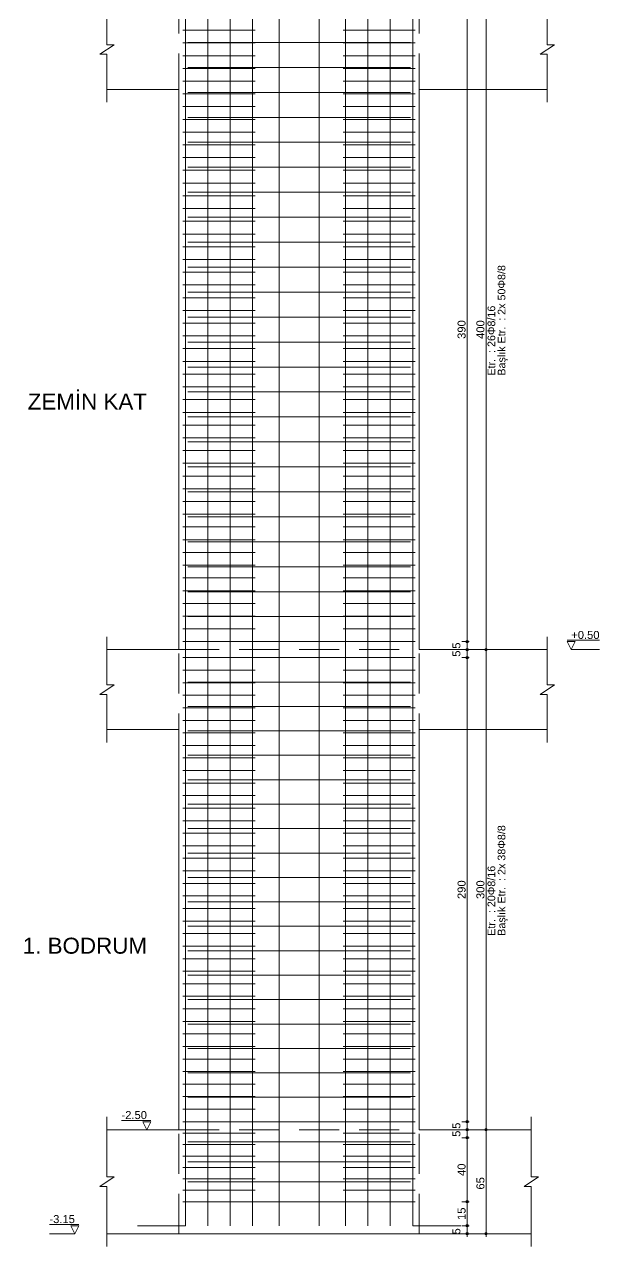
# Model space of a CAD drawing. Header units: millimetres. Extents: x 2232 to 85269, y -3593 to 5869.
# Drawn here: x 77919 to 78458, y -1373 to -228 of the extents above; entities that cross this region are included whole.
import ezdxf

# ---------------------------------------------------------------- set-up
doc = ezdxf.new("R2010")
doc.units = ezdxf.units.MM
doc.linetypes.add('DASHED2', pattern=[37.5, 25, -12.5])
for name, color, linetype in [('Donatı Çizgisi', 7, 'Continuous'), ('Panel', 7, 'Continuous'), ('Standart', 7, 'Continuous'), ('Ölçülendirme', 7, 'Continuous')]:
    doc.layers.add(name, color=color, linetype=linetype)
doc.styles.add('arial_1_18', font='arial.ttf', dxfattribs={"height": 0.2})

# ---------------------------------------------------------------- blocks, each defined once
blk = doc.blocks.new('IDE824Entity7258')
at = {"layer": 'Donatı Çizgisi', "color": 5, "linetype": 'Continuous', "lineweight": 5}
for points in [[(9661.72, 213.24), (9661.72, 1568.24)], [(9675.72, 213.24), (9675.72, 1568.24)], [(9689.72, 213.24), (9689.72, 1568.24)], [(9703.72, 213.24), (9703.72, 1568.24)], [(9720.22, 213.24), (9720.22, 1568.24)], [(9745.22, 213.24), (9745.22, 1568.24)], [(9761.72, 213.24), (9761.72, 1568.24)], [(9775.72, 213.24), (9775.72, 1568.24)], [(9789.72, 213.24), (9789.72, 1568.24)], [(9803.72, 213.24), (9803.72, 1568.24)], [(9631.72, 213.24), (9661.72, 213.24)], [(9803.72, 213.24), (9833.72, 213.24)]]:
    blk.add_lwpolyline(points, dxfattribs=at)
at = {"layer": 'Donatı Çizgisi', "color": 1, "linetype": 'Continuous', "lineweight": 5}
for points in [[(9660.22, 960.28), (9705.22, 960.28)], [(9760.22, 960.28), (9805.22, 960.28)], [(9660.22, 952.32), (9705.22, 952.32)], [(9663.22, 952.64), (9802.22, 952.64)], [(9760.22, 952.32), (9805.22, 952.32)], [(9660.22, 944.36), (9705.22, 944.36)], [(9760.22, 944.36), (9805.22, 944.36)], [(9660.22, 936.4), (9705.22, 936.4)], [(9663.22, 937.04), (9802.22, 937.04)], [(9760.22, 936.4), (9805.22, 936.4)], [(9660.22, 928.44), (9705.22, 928.44)], [(9760.22, 928.44), (9805.22, 928.44)], [(9660.22, 920.48), (9705.22, 920.48)], [(9663.22, 921.44), (9802.22, 921.44)], [(9760.22, 920.48), (9805.22, 920.48)], [(9660.22, 912.53), (9705.22, 912.53)], [(9760.22, 912.53), (9805.22, 912.53)], [(9660.22, 904.57), (9705.22, 904.57)], [(9663.22, 905.84), (9802.22, 905.84)], [(9760.22, 904.57), (9805.22, 904.57)], [(9660.22, 896.61), (9705.22, 896.61)], [(9760.22, 896.61), (9805.22, 896.61)], [(9660.22, 888.65), (9705.22, 888.65)], [(9663.22, 890.24), (9802.22, 890.24)], [(9760.22, 888.65), (9805.22, 888.65)], [(9660.22, 880.69), (9705.22, 880.69)], [(9760.22, 880.69), (9805.22, 880.69)], [(9660.22, 872.73), (9705.22, 872.73)], [(9663.22, 874.64), (9802.22, 874.64)], [(9760.22, 872.73), (9805.22, 872.73)], [(9660.22, 864.77), (9705.22, 864.77)], [(9760.22, 864.77), (9805.22, 864.77)], [(9660.22, 856.81), (9705.22, 856.81)], [(9663.22, 859.04), (9802.22, 859.04)], [(9760.22, 856.81), (9805.22, 856.81)], [(9660.22, 848.85), (9705.22, 848.85)], [(9760.22, 848.85), (9805.22, 848.85)], [(9660.22, 840.89), (9705.22, 840.89)], [(9663.22, 843.44), (9802.22, 843.44)], [(9760.22, 840.89), (9805.22, 840.89)], [(9660.22, 832.93), (9705.22, 832.93)], [(9760.22, 832.93), (9805.22, 832.93)], [(9660.22, 824.97), (9705.22, 824.97)], [(9663.22, 827.84), (9802.22, 827.84)], [(9760.22, 824.97), (9805.22, 824.97)], [(9660.22, 817.02), (9705.22, 817.02)], [(9663.22, 812.24), (9802.22, 812.24)], [(9760.22, 817.02), (9805.22, 817.02)], [(9660.22, 809.06), (9705.22, 809.06)], [(9760.22, 809.06), (9805.22, 809.06)], [(9660.22, 801.1), (9705.22, 801.1)], [(9663.22, 796.64), (9802.22, 796.64)], [(9760.22, 801.1), (9805.22, 801.1)], [(9660.22, 793.14), (9705.22, 793.14)], [(9760.22, 793.14), (9805.22, 793.14)], [(9660.22, 785.18), (9705.22, 785.18)], [(9663.22, 781.04), (9802.22, 781.04)], [(9760.22, 785.18), (9805.22, 785.18)], [(9660.22, 777.22), (9705.22, 777.22)], [(9760.22, 777.22), (9805.22, 777.22)], [(9660.22, 769.26), (9705.22, 769.26)], [(9663.22, 765.44), (9802.22, 765.44)], [(9760.22, 769.26), (9805.22, 769.26)], [(9660.22, 761.3), (9705.22, 761.3)], [(9760.22, 761.3), (9805.22, 761.3)], [(9660.22, 753.34), (9705.22, 753.34)], [(9663.22, 749.84), (9802.22, 749.84)], [(9760.22, 753.34), (9805.22, 753.34)], [(9660.22, 745.38), (9705.22, 745.38)], [(9760.22, 745.38), (9805.22, 745.38)], [(9660.22, 737.42), (9705.22, 737.42)], [(9663.22, 734.24), (9802.22, 734.24)], [(9760.22, 737.42), (9805.22, 737.42)], [(9660.22, 729.46), (9705.22, 729.46)], [(9760.22, 729.46), (9805.22, 729.46)], [(9660.22, 721.51), (9705.22, 721.51)], [(9663.22, 718.64), (9802.22, 718.64)], [(9760.22, 721.51), (9805.22, 721.51)], [(9660.22, 713.55), (9705.22, 713.55)], [(9760.22, 713.55), (9805.22, 713.55)], [(9660.22, 705.59), (9705.22, 705.59)], [(9663.22, 703.04), (9802.22, 703.04)], [(9760.22, 705.59), (9805.22, 705.59)], [(9660.22, 697.63), (9705.22, 697.63)], [(9760.22, 697.63), (9805.22, 697.63)], [(9660.22, 689.67), (9705.22, 689.67)], [(9663.22, 687.44), (9802.22, 687.44)], [(9760.22, 689.67), (9805.22, 689.67)], [(9660.22, 681.71), (9705.22, 681.71)], [(9760.22, 681.71), (9805.22, 681.71)], [(9660.22, 673.75), (9705.22, 673.75)], [(9760.22, 673.75), (9805.22, 673.75)], [(9660.22, 665.79), (9705.22, 665.79)], [(9663.22, 671.84), (9802.22, 671.84)], [(9760.22, 665.79), (9805.22, 665.79)], [(9660.22, 657.83), (9705.22, 657.83)], [(9760.22, 657.83), (9805.22, 657.83)], [(9660.22, 649.87), (9705.22, 649.87)], [(9663.22, 656.24), (9802.22, 656.24)], [(9760.22, 649.87), (9805.22, 649.87)], [(9660.22, 641.91), (9705.22, 641.91)], [(9760.22, 641.91), (9805.22, 641.91)], [(9660.22, 633.95), (9705.22, 633.95)], [(9663.22, 640.64), (9802.22, 640.64)], [(9760.22, 633.95), (9805.22, 633.95)], [(9660.22, 626), (9705.22, 626)], [(9663.22, 625.04), (9802.22, 625.04)], [(9760.22, 626), (9805.22, 626)], [(9660.22, 618.04), (9705.22, 618.04)], [(9760.22, 618.04), (9805.22, 618.04)], [(9660.22, 610.08), (9705.22, 610.08)], [(9663.22, 609.44), (9802.22, 609.44)], [(9760.22, 610.08), (9805.22, 610.08)], [(9660.22, 602.12), (9705.22, 602.12)], [(9760.22, 602.12), (9805.22, 602.12)], [(9660.22, 594.16), (9705.22, 594.16)], [(9663.22, 593.84), (9802.22, 593.84)], [(9760.22, 594.16), (9805.22, 594.16)], [(9660.22, 586.2), (9705.22, 586.2)], [(9760.22, 586.2), (9805.22, 586.2)], [(9660.22, 578.24), (9805.22, 578.24)], [(9660.22, 568.24), (9805.22, 568.24)], [(9660.22, 560.4), (9705.22, 560.4)], [(9760.22, 560.4), (9805.22, 560.4)], [(9660.22, 552.56), (9705.22, 552.56)], [(9663.22, 552.98), (9802.22, 552.98)], [(9760.22, 552.56), (9805.22, 552.56)], [(9660.22, 544.73), (9705.22, 544.73)], [(9760.22, 544.73), (9805.22, 544.73)], [(9660.22, 536.89), (9705.22, 536.89)], [(9663.22, 537.71), (9802.22, 537.71)], [(9760.22, 536.89), (9805.22, 536.89)], [(9660.22, 529.05), (9705.22, 529.05)], [(9760.22, 529.05), (9805.22, 529.05)], [(9660.22, 521.21), (9705.22, 521.21)], [(9663.22, 522.45), (9802.22, 522.45)], [(9760.22, 521.21), (9805.22, 521.21)], [(9660.22, 513.38), (9705.22, 513.38)], [(9760.22, 513.38), (9805.22, 513.38)], [(9660.22, 505.54), (9705.22, 505.54)], [(9663.22, 507.19), (9802.22, 507.19)], [(9760.22, 505.54), (9805.22, 505.54)], [(9660.22, 497.7), (9705.22, 497.7)], [(9760.22, 497.7), (9805.22, 497.7)], [(9660.22, 489.86), (9705.22, 489.86)], [(9663.22, 491.92), (9802.22, 491.92)], [(9760.22, 489.86), (9805.22, 489.86)], [(9660.22, 482.02), (9705.22, 482.02)], [(9760.22, 482.02), (9805.22, 482.02)], [(9660.22, 474.19), (9705.22, 474.19)], [(9663.22, 476.66), (9802.22, 476.66)], [(9760.22, 474.19), (9805.22, 474.19)], [(9660.22, 466.35), (9705.22, 466.35)], [(9760.22, 466.35), (9805.22, 466.35)], [(9660.22, 458.51), (9705.22, 458.51)], [(9663.22, 461.4), (9802.22, 461.4)], [(9760.22, 458.51), (9805.22, 458.51)], [(9660.22, 450.67), (9705.22, 450.67)], [(9760.22, 450.67), (9805.22, 450.67)], [(9663.22, 446.13), (9802.22, 446.13)], [(9660.22, 442.83), (9705.22, 442.83)], [(9760.22, 442.83), (9805.22, 442.83)], [(9660.22, 435), (9705.22, 435)], [(9663.22, 430.87), (9802.22, 430.87)], [(9760.22, 435), (9805.22, 435)], [(9660.22, 427.16), (9705.22, 427.16)], [(9760.22, 427.16), (9805.22, 427.16)], [(9660.22, 419.32), (9705.22, 419.32)], [(9663.22, 415.61), (9802.22, 415.61)], [(9760.22, 419.32), (9805.22, 419.32)], [(9660.22, 411.48), (9705.22, 411.48)], [(9760.22, 411.48), (9805.22, 411.48)], [(9660.22, 403.65), (9705.22, 403.65)], [(9663.22, 400.35), (9802.22, 400.35)], [(9760.22, 403.65), (9805.22, 403.65)], [(9660.22, 395.81), (9705.22, 395.81)], [(9760.22, 395.81), (9805.22, 395.81)], [(9660.22, 387.97), (9705.22, 387.97)], [(9663.22, 385.08), (9802.22, 385.08)], [(9760.22, 387.97), (9805.22, 387.97)], [(9660.22, 380.13), (9705.22, 380.13)], [(9760.22, 380.13), (9805.22, 380.13)], [(9660.22, 372.29), (9705.22, 372.29)], [(9663.22, 369.82), (9802.22, 369.82)], [(9760.22, 372.29), (9805.22, 372.29)], [(9660.22, 364.46), (9705.22, 364.46)], [(9760.22, 364.46), (9805.22, 364.46)], [(9660.22, 356.62), (9705.22, 356.62)], [(9663.22, 354.56), (9802.22, 354.56)], [(9760.22, 356.62), (9805.22, 356.62)], [(9660.22, 348.78), (9705.22, 348.78)], [(9760.22, 348.78), (9805.22, 348.78)], [(9660.22, 340.94), (9705.22, 340.94)], [(9663.22, 339.29), (9802.22, 339.29)], [(9760.22, 340.94), (9805.22, 340.94)], [(9660.22, 333.1), (9705.22, 333.1)], [(9760.22, 333.1), (9805.22, 333.1)], [(9660.22, 325.27), (9705.22, 325.27)], [(9663.22, 324.03), (9802.22, 324.03)], [(9760.22, 325.27), (9805.22, 325.27)], [(9660.22, 317.43), (9705.22, 317.43)], [(9760.22, 317.43), (9805.22, 317.43)], [(9660.22, 309.59), (9705.22, 309.59)], [(9663.22, 308.77), (9802.22, 308.77)], [(9760.22, 309.59), (9805.22, 309.59)], [(9660.22, 301.75), (9705.22, 301.75)], [(9760.22, 301.75), (9805.22, 301.75)], [(9660.22, 293.92), (9705.22, 293.92)], [(9663.22, 293.5), (9802.22, 293.5)], [(9760.22, 293.92), (9805.22, 293.92)], [(9660.22, 286.08), (9705.22, 286.08)], [(9760.22, 286.08), (9805.22, 286.08)], [(9660.22, 278.24), (9805.22, 278.24)], [(9660.22, 271.1), (9705.22, 271.1)], [(9760.22, 271.1), (9805.22, 271.1)], [(9660.22, 263.95), (9705.22, 263.95)], [(9663.22, 265.74), (9802.22, 265.74)], [(9760.22, 263.95), (9805.22, 263.95)], [(9660.22, 256.81), (9705.22, 256.81)], [(9663.22, 253.24), (9802.22, 253.24)], [(9760.22, 256.81), (9805.22, 256.81)], [(9660.22, 249.67), (9705.22, 249.67)], [(9760.22, 249.67), (9805.22, 249.67)], [(9660.22, 242.53), (9705.22, 242.53)], [(9663.22, 240.74), (9802.22, 240.74)], [(9760.22, 242.53), (9805.22, 242.53)], [(9660.22, 235.38), (9705.22, 235.38)], [(9760.22, 235.38), (9805.22, 235.38)], [(9660.22, 228.24), (9805.22, 228.24)]]:
    blk.add_lwpolyline(points, dxfattribs=at)
at = {"layer": 'Panel', "color": 1, "linetype": 'Continuous', "lineweight": 5}
for points in [[(9612.72, 951.24), (9612.72, 981.24)], [(9887.72, 951.24), (9887.72, 981.24)], [(9608.22, 945.24), (9617.22, 951.24)], [(9612.72, 951.24), (9617.22, 951.24)], [(9883.22, 945.24), (9892.22, 951.24)], [(9887.72, 951.24), (9892.22, 951.24)], [(9608.22, 945.24), (9612.72, 945.24)], [(9612.72, 915.24), (9612.72, 945.24)], [(9883.22, 945.24), (9887.72, 945.24)], [(9887.72, 915.24), (9887.72, 945.24)], [(9612.72, 923.24), (9657.72, 923.24)], [(9657.72, 573.24), (9657.72, 923.24)], [(9807.72, 573.24), (9807.72, 923.24)], [(9807.72, 923.24), (9887.72, 923.24)], [(9612.72, 551.24), (9612.72, 581.24)], [(9887.72, 551.24), (9887.72, 581.24)], [(9612.72, 573.24), (9657.72, 573.24)], [(9807.72, 573.24), (9887.72, 573.24)], [(9608.22, 545.24), (9617.22, 551.24)], [(9612.72, 551.24), (9617.22, 551.24)], [(9883.22, 545.24), (9892.22, 551.24)], [(9887.72, 551.24), (9892.22, 551.24)], [(9608.22, 545.24), (9612.72, 545.24)], [(9612.72, 515.24), (9612.72, 545.24)], [(9883.22, 545.24), (9887.72, 545.24)], [(9887.72, 515.24), (9887.72, 545.24)], [(9612.72, 523.24), (9657.72, 523.24)], [(9657.72, 273.24), (9657.72, 523.24)], [(9807.72, 273.24), (9807.72, 523.24)], [(9807.72, 523.24), (9887.72, 523.24)], [(9612.72, 243.74), (9612.72, 281.24)], [(9877.72, 243.74), (9877.72, 281.24)], [(9612.72, 273.24), (9657.72, 273.24)], [(9807.72, 273.24), (9877.72, 273.24)], [(9608.22, 237.74), (9617.22, 243.74)], [(9608.22, 237.74), (9612.72, 237.74)], [(9612.72, 243.74), (9617.22, 243.74)], [(9612.72, 200.24), (9612.72, 237.74)], [(9873.22, 237.74), (9882.22, 243.74)], [(9873.22, 237.74), (9877.72, 237.74)], [(9877.72, 243.74), (9882.22, 243.74)], [(9877.72, 200.24), (9877.72, 237.74)], [(9612.72, 208.24), (9877.72, 208.24)]]:
    blk.add_lwpolyline(points, dxfattribs=at)
at = {"layer": 'Panel', "color": 1, "linetype": 'DASHED2', "lineweight": 5}
for points in [[(9657.72, 573.24), (9807.72, 573.24)], [(9657.72, 273.24), (9807.72, 273.24)]]:
    blk.add_lwpolyline(points, dxfattribs=at)
at = {"layer": 'Ölçülendirme', "color": 1, "linetype": 'DASHED2', "lineweight": 5}
for points in [[(9657.72, 208.24), (9657.72, 1623.24)], [(9807.72, 208.24), (9807.72, 1623.24)]]:
    blk.add_lwpolyline(points, dxfattribs=at)
at = {"layer": 'Ölçülendirme', "color": 1, "linetype": 'Continuous', "lineweight": 5}
for points in [[(9837.72, 206.24), (9837.72, 1575.24)], [(9849.48, 206.24), (9849.48, 1575.24)], [(9834.47, 578.24), (9838.97, 578.24)], [(9834.47, 573.24), (9838.97, 573.24)], [(9846.23, 573.24), (9850.73, 573.24)], [(9900.22, 579.07), (9920.39, 579.07)], [(9902.72, 573.24), (9900.22, 578.24)], [(9900.22, 578.24), (9905.22, 578.24)], [(9905.22, 578.24), (9902.72, 573.24)], [(9920.39, 573.24), (9902.72, 573.24)], [(9834.47, 568.24), (9838.97, 568.24)], [(9640.22, 279.07), (9621.8, 279.07)], [(9637.72, 273.24), (9635.22, 278.24)], [(9635.22, 278.24), (9640.22, 278.24)], [(9640.22, 278.24), (9637.72, 273.24)], [(9834.47, 278.24), (9838.97, 278.24)], [(9621.8, 273.24), (9637.72, 273.24)], [(9834.47, 273.24), (9838.97, 273.24)], [(9834.47, 268.24), (9838.97, 268.24)], [(9846.23, 273.24), (9850.73, 273.24)], [(9834.47, 228.24), (9838.97, 228.24)], [(9595.22, 214.07), (9576.8, 214.07)], [(9576.8, 208.24), (9592.72, 208.24)], [(9592.72, 208.24), (9590.22, 213.24)], [(9590.22, 213.24), (9595.22, 213.24)], [(9595.22, 213.24), (9592.72, 208.24)], [(9834.47, 213.24), (9838.97, 213.24)], [(9834.47, 208.24), (9838.97, 208.24)], [(9846.23, 208.24), (9850.73, 208.24)]]:
    blk.add_lwpolyline(points, dxfattribs=at)
for centre in [(9837.72, 578.24), (9837.72, 578.24), (9837.72, 573.24), (9837.72, 573.24), (9849.48, 573.24), (9849.48, 573.24), (9837.72, 568.24), (9837.72, 568.24), (9837.72, 278.24), (9837.72, 278.24), (9837.72, 273.24), (9837.72, 273.24), (9837.72, 268.24), (9837.72, 268.24), (9849.48, 273.24), (9849.48, 273.24), (9837.72, 228.24), (9837.72, 228.24), (9837.72, 213.24), (9837.72, 213.24), (9837.72, 208.24), (9849.48, 208.24)]:
    blk.add_circle(centre, 0.75, dxfattribs=at)
at = {"layer": 'Panel', "color": 1, "linetype": 'Continuous', "lineweight": 5, "style": 'arial_1_18'}
for s, p in [('ZEMİN KAT', (9563.23, 723.24)), ('1. BODRUM', (9560.14, 383.24))]:
    blk.add_text(s, height=10, dxfattribs=at).set_placement(p)
at = {"layer": 'Ölçülendirme', "color": 5, "linetype": 'Continuous', "lineweight": 5, "style": 'arial_1_18'}
for s, p in [('Başlık Etr.  : 2x 50Φ8/8', (9861.58, 744.44)), ('Etr.  : 26Φ8/16', (9855.24, 744.44)), ('Başlık Etr.  : 2x 38Φ8/8', (9861.58, 394.44)), ('Etr.  : 20Φ8/16', (9855.24, 394.44))]:
    blk.add_text(s, height=4.8, rotation=90, dxfattribs=at).set_placement(p)
at = {"layer": 'Ölçülendirme', "color": 1, "linetype": 'Continuous', "lineweight": 5, "style": 'arial_1_18'}
for s, p in [('390', (9836.72, 767.41)), ('400', (9848.48, 767.41)), ('5', (9833.47, 573.8)), ('5', (9833.47, 568.8)), ('290', (9836.72, 417.41)), ('300', (9848.48, 417.41)), ('5', (9833.47, 273.8)), ('5', (9833.47, 268.8)), ('40', (9836.72, 244.36)), ('65', (9848.48, 235.86)), ('15', (9836.72, 216.86)), ('5', (9833.47, 207.8))]:
    blk.add_text(s, height=5, rotation=90, dxfattribs=at).set_placement(p)
for s, p in [('+0.50', (9902.72, 579.91)), ('-2.50', (9621.8, 279.91)), ('-3.15', (9576.8, 214.91))]:
    blk.add_text(s, height=5, dxfattribs=at).set_placement(p)

msp = doc.modelspace()

# ---------------------------------------------------------------- block references
at = {"layer": 'Standart', "xscale": 1.5, "yscale": 1.5, "zscale": 1.5}
msp.add_blockref('IDE824Entity7258', (63577.3, -1673.6), dxfattribs=at)

doc.saveas('drawing.dxf')
